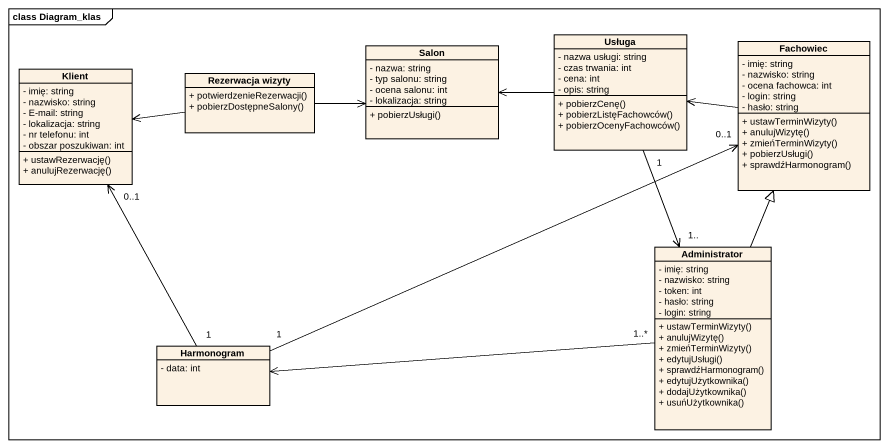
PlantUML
@startuml
mainframe class Diagram_klas
hide circle
hide empty members
skinparam classAttributeIconSize 0
class Salon {
  - nazwa: string
  - typ salonu: string
  - ocena salonu: int
  - lokalizacja: string
  + pobierzUsługi()
}
class Usługa {
  - nazwa usługi: string
  - czas trwania: int
  - cena: int
  - opis: string
  + pobierzCenę()
  + pobierzListęFachowców()
  + pobierzOcenyFachowców()
}
class Fachowiec {
  - imię: string
  - nazwisko: string
  - ocena fachowca: int
  - login: string
  - hasło: string
  + ustawTerminWizyty()
  + anulujWizytę()
  + zmieńTerminWizyty()
  + pobierzUsługi()
  + sprawdźHarmonogram()
}
class Klient {
  - imię: string
  - nazwisko: string
  - E-mail: string
  - lokalizacja: string
  - nr telefonu: int
  - obszar poszukiwan: int
  + ustawRezerwację()
  + anulujRezerwację()
}
class "Rezerwacja wizyty" as Rezerwacja_wizyty {
  + potwierdzenieRezerwacji()
  + pobierzDostępneSalony()
}
class Administrator {
  - imię: string
  - nazwisko: string
  - token: int
  - hasło: string
  - login: string
  + ustawTerminWizyty()
  + anulujWizytę()
  + zmieńTerminWizyty()
  + edytujUsługi()
  + sprawdźHarmonogram()
  + edytujUżytkownika()
  + dodajUżytkownika()
  + usuńUżytkownika()
}
class Harmonogram {
  - data: int
}
Usługa -left-> Salon
Fachowiec -left-> Usługa
Rezerwacja_wizyty -right-> Salon
Rezerwacja_wizyty -left-> Klient
Administrator "1.." <-up- "1" Usługa
Administrator -up-|> Fachowiec
Administrator "1..*" -left-> Harmonogram
Harmonogram "1" -right-> "0..1" Fachowiec
Harmonogram "1" -up-> "0..1" Klient
@enduml
